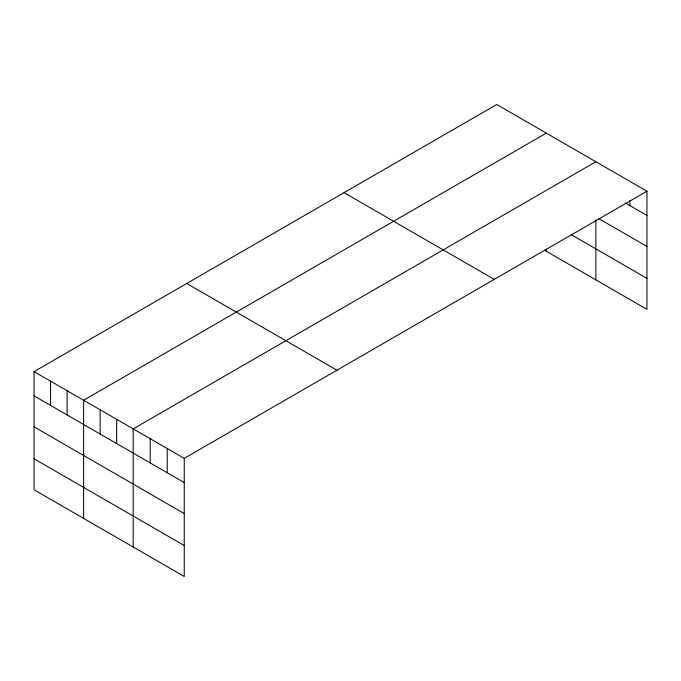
<?xml version="1.0" encoding="UTF-8"?>
<svg xmlns="http://www.w3.org/2000/svg" width="681" height="681" viewBox="0 0 681 681"><rect width="100%" height="100%" fill="white"/><g stroke="black" fill="none" stroke-linecap="round" stroke-linejoin="round"><path stroke-width="1.02" d="M646.95 191.225L184.253 458.356L184.253 576.501L34.05 489.775L34.05 371.639L496.747 104.499L646.95 191.225L646.95 309.361L544.477 250.199M546.315 133.118L83.618 400.258L83.618 518.394M595.884 161.737L133.187 428.877L133.187 547.013M625.447 203.032L646.95 215.443M598.573 218.507L646.95 246.437M571.095 234.579L646.95 278.367M344.058 192.655L494.261 279.38M186.739 283.483L336.942 370.2M34.05 371.639L184.253 458.356M34.05 395.865L184.253 482.582M34.05 426.859L184.253 513.576M34.05 458.79L184.253 545.507M629.925 200.35L629.925 205.619M595.884 219.946L595.884 279.874M546.315 249.195L546.315 251.263M167.228 448.532L167.228 472.759M150.203 438.7L150.203 462.927M116.664 419.334L116.664 443.561M100.141 409.792L100.141 434.018M67.096 390.715L67.096 414.942M50.573 381.181L50.573 405.399"/></g></svg>
